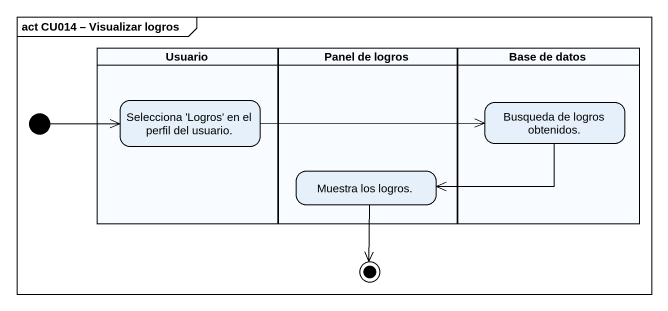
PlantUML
@startuml
mainframe act CU014 – Visualizar logros
hide empty description
state Usuario <<partition>> {
  state "Selecciona 'Logros' en el perfil del usuario." as Selecciona_Logros_en_el
}
state "Panel de logros" as Panel_de_logros <<partition>> {
  state "Muestra los logros." as Muestra_los_logros
}
state "Base de datos" as Base_de_datos <<partition>> {
  state "Busqueda de logros obtenidos." as Busqueda_de_logros_obtenidos
}
state initial1 <<start>>
state final1 <<end>>
Selecciona_Logros_en_el -right-> Busqueda_de_logros_obtenidos
Busqueda_de_logros_obtenidos -left-> Muestra_los_logros
initial1 -right-> Selecciona_Logros_en_el
Muestra_los_logros --> final1
@enduml
